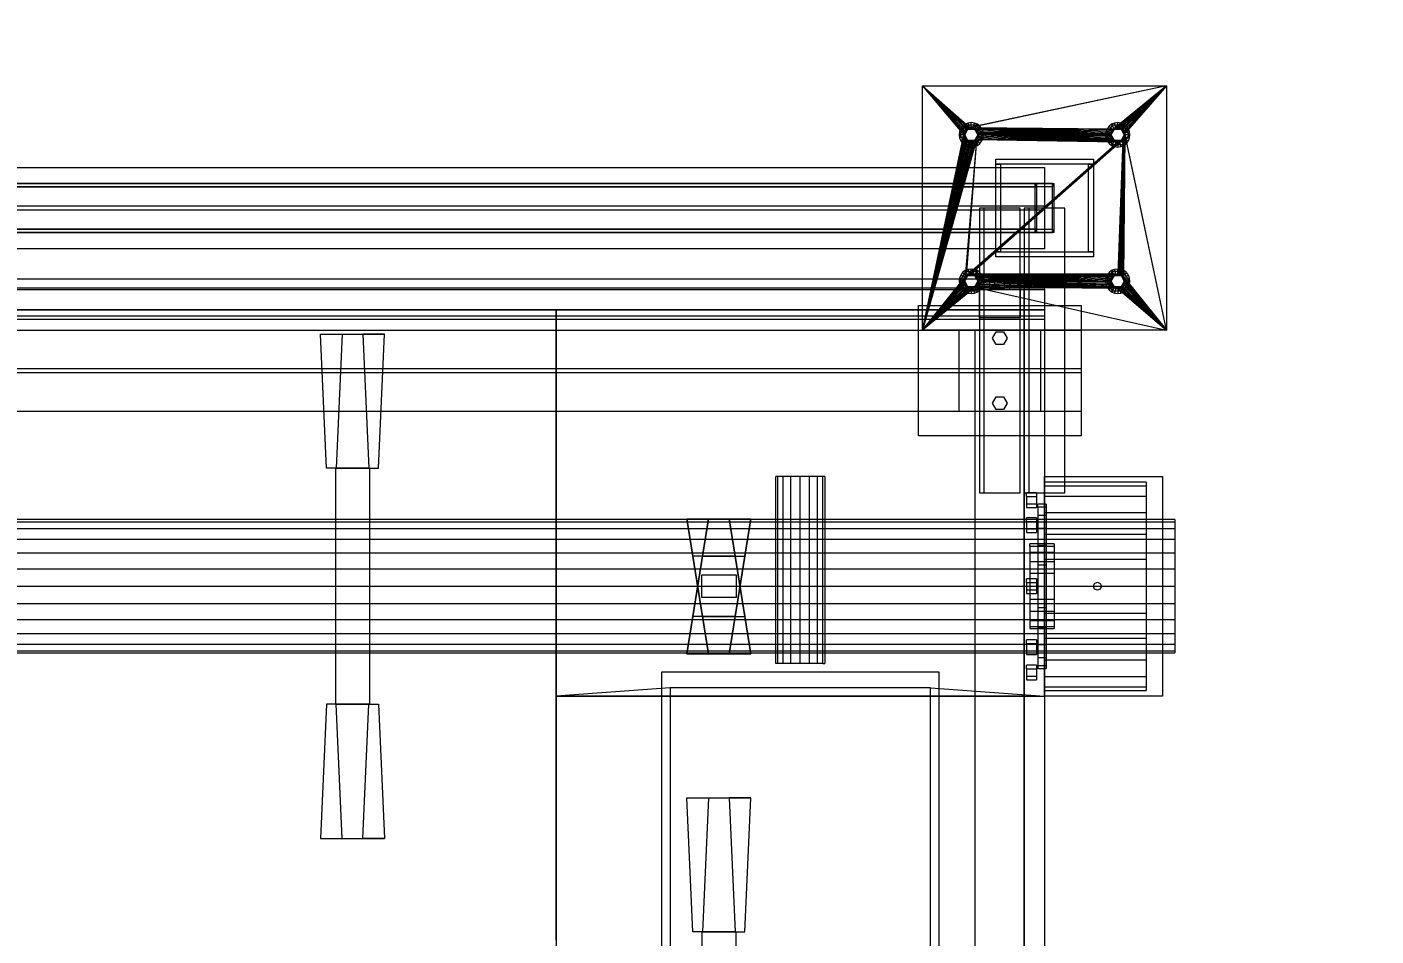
# Model space of a CAD drawing. Header units: millimetres. Extents: x -191664 to 191490, y -197311 to 10263.
# Drawn here: x 6425 to 8082, y -89745 to -88627 of the extents above; entities that cross this region are included whole.
import ezdxf

# ---------------------------------------------------------------- set-up
doc = ezdxf.new("R2010")
doc.units = ezdxf.units.MM
doc.layers.add('DET_mezcladora_superior', color=7, linetype='Continuous', lineweight=0)
doc.layers.add('R15_COTAS_TRANSPORTE_P', color=1, linetype='Continuous', lineweight=0)
doc.dimstyles.new('PLANTA_20', dxfattribs={"dimtxt": 50, "dimasz": 30, "dimexe": 30, "dimexo": 16, "dimgap": 20, "dimtad": 1, "dimtih": 1, "dimtoh": 1, "dimdec": 1, "dimzin": 0, "dimdsep": 46, "dimcen": 0.09, "dimadec": 0, "dimazin": 0, "dimtfac": 1, "dimtdec": 4, "dimtofl": 0, "dimtmove": 0, "dimatfit": 3, "dimfxl": 1, "dimtolj": 1, "dimtzin": 0, "dimarcsym": 0})

# ---------------------------------------------------------------- blocks, each defined once
blk = doc.blocks.new('*D133')
at = {"layer": 'Defpoints', "color": 0, "transparency": 16777216}
for p in [(439.7, -194148), (217.9, -194406.1), (-500, -194490), (-500, -194490), (500, -194490)]:
    blk.add_point(p, dxfattribs=at)
at = {"layer": 'R15_COTAS_TRANSPORTE_P', "color": 0, "lineweight": -2, "transparency": 16777216}
blk.add_arc((-500, -194490), 722.8, 2.3783, 17.6217, dxfattribs=at)
at = {"layer": 'R15_COTAS_TRANSPORTE_P', "color": 0, "transparency": 16777216}
for points in [[(184.1, -194272.8), (193.6, -194269.6), (179.2, -194242.8)], [(227.1, -194459.9), (217.2, -194460.1), (222.8, -194490)]]:
    blk.add_solid(points, dxfattribs=at)

msp = doc.modelspace()

# ---------------------------------------------------------------- linework, layer by layer
at = {"layer": 'DET_mezcladora_superior', "color": 252, "true_color": 0x82929a}
for p, q in [((7525, -89000), (7525, -88700)), ((7525, -88700), (7576, -88760)), ((7525, -88700), (7576.17, -88758.24)), ((7525, -88700), (7576.69, -88756.56)), ((7525, -88700), (7577.52, -88755)), ((7525, -88700), (7578.64, -88753.64)), ((7525, -88700), (7580, -88752.52)), ((7525, -88700), (7581.56, -88751.69)), ((7525, -88700), (7583.24, -88751.17)), ((7525, -88700), (7825, -88700)), ((7825, -88700), (7583.24, -88751.17)), ((7825, -88700), (7585, -88751)), ((7825, -88700), (7760, -88752.52)), ((7825, -88700), (7761.56, -88751.69)), ((7825, -88700), (7763.24, -88751.17)), ((7825, -88700), (7765, -88751)), ((7825, -88700), (7766.76, -88751.17)), ((7825, -88700), (7768.44, -88751.69)), ((7825, -88700), (7770, -88752.52)), ((7825, -88700), (7771.36, -88753.64)), ((7825, -88700), (7772.48, -88755)), ((7825, -88700), (7773.31, -88756.56)), ((7825, -88700), (7773.83, -88758.24)), ((7825, -88700), (7825, -89000)), ((7583.24, -88751.17), (7581.56, -88751.69)), ((7585, -88751), (7583.24, -88751.17)), ((7586.76, -88751.17), (7585, -88751)), ((7585, -88751), (7756.17, -88758.24)), ((7585, -88751), (7756.69, -88756.56)), ((7585, -88751), (7757.52, -88755)), ((7585, -88751), (7758.64, -88753.64)), ((7585, -88751), (7760, -88752.52)), ((7588.44, -88751.69), (7586.76, -88751.17)), ((7586.76, -88751.17), (7756.17, -88758.24)), ((7763.24, -88751.17), (7761.56, -88751.69)), ((7765, -88751), (7763.24, -88751.17)), ((7766.76, -88751.17), (7765, -88751)), ((7768.44, -88751.69), (7766.76, -88751.17)), ((7525, -89000), (7576, -88760)), ((7576.17, -88761.76), (7525, -89000)), ((7576.69, -88763.44), (7525, -89000)), ((7577.52, -88765), (7525, -89000)), ((7578.64, -88766.36), (7525, -89000)), ((7591.36, -88766.36), (7525, -89000)), ((7580, -88767.48), (7525, -89000)), ((7590, -88767.48), (7525, -89000)), ((7576.17, -88758.24), (7576, -88760)), ((7576, -88760), (7576.17, -88761.76)), ((7576.69, -88756.56), (7576.17, -88758.24)), ((7576.17, -88761.76), (7576.69, -88763.44)), ((7577.52, -88755), (7576.69, -88756.56)), ((7576.69, -88763.44), (7577.52, -88765)), ((7578.64, -88753.64), (7577.52, -88755)), ((7577.52, -88765), (7578.64, -88766.36)), ((7591.36, -88766.36), (7577.52, -88935)), ((7580, -88752.52), (7578.64, -88753.64)), ((7578.64, -88766.36), (7580, -88767.48)), ((7591.36, -88766.36), (7578.64, -88933.64)), ((7771.36, -88766.36), (7578.64, -88933.64)), ((7770, -88767.48), (7578.64, -88933.64)), ((7581.56, -88751.69), (7580, -88752.52)), ((7771.36, -88766.36), (7580, -88932.52)), ((7580, -88767.48), (7581.56, -88768.31)), ((7771.36, -88766.36), (7581.56, -88931.69)), ((7771.36, -88766.36), (7583.24, -88931.17)), ((7771.36, -88766.36), (7585, -88931)), ((7590, -88752.52), (7588.44, -88751.69)), ((7588.44, -88751.69), (7756.17, -88758.24)), ((7588.44, -88768.31), (7590, -88767.48)), ((7591.36, -88753.64), (7590, -88752.52)), ((7590, -88752.52), (7756.17, -88758.24)), ((7590, -88767.48), (7591.36, -88766.36)), ((7592.48, -88755), (7591.36, -88753.64)), ((7591.36, -88753.64), (7756.17, -88758.24)), ((7591.36, -88766.36), (7592.48, -88765)), ((7765, -88769), (7591.36, -88766.36)), ((7593.31, -88756.56), (7592.48, -88755)), ((7592.48, -88755), (7756.17, -88758.24)), ((7592.48, -88765), (7593.31, -88763.44)), ((7765, -88769), (7592.48, -88765)), ((7593.83, -88758.24), (7593.31, -88756.56)), ((7593.31, -88756.56), (7756.17, -88758.24)), ((7593.31, -88763.44), (7593.83, -88761.76)), ((7765, -88769), (7593.31, -88763.44)), ((7594, -88760), (7593.83, -88758.24)), ((7593.83, -88758.24), (7756.17, -88758.24)), ((7593.83, -88761.76), (7594, -88760)), ((7765, -88769), (7593.83, -88761.76)), ((7594, -88760), (7756.17, -88758.24)), ((7756, -88760), (7594, -88760)), ((7756.17, -88761.76), (7594, -88760)), ((7756.69, -88763.44), (7594, -88760)), ((7757.52, -88765), (7594, -88760)), ((7758.64, -88766.36), (7594, -88760)), ((7760, -88767.48), (7594, -88760)), ((7761.56, -88768.31), (7594, -88760)), ((7763.24, -88768.83), (7594, -88760)), ((7765, -88769), (7594, -88760)), ((7756.17, -88758.24), (7756, -88760)), ((7756, -88760), (7756.17, -88761.76)), ((7756.69, -88756.56), (7756.17, -88758.24)), ((7756.17, -88761.76), (7756.69, -88763.44)), ((7757.52, -88755), (7756.69, -88756.56)), ((7756.69, -88763.44), (7757.52, -88765)), ((7758.64, -88753.64), (7757.52, -88755)), ((7757.52, -88765), (7758.64, -88766.36)), ((7760, -88752.52), (7758.64, -88753.64)), ((7758.64, -88766.36), (7760, -88767.48)), ((7761.56, -88751.69), (7760, -88752.52)), ((7760, -88767.48), (7761.56, -88768.31)), ((7774, -88760), (7765, -88931)), ((7773.83, -88761.76), (7765, -88931)), ((7773.31, -88763.44), (7765, -88931)), ((7772.48, -88765), (7765, -88931)), ((7771.36, -88766.36), (7765, -88931)), ((7774, -88760), (7766.76, -88931.17)), ((7770, -88752.52), (7768.44, -88751.69)), ((7768.44, -88931.69), (7774, -88760)), ((7768.44, -88768.31), (7770, -88767.48)), ((7771.36, -88753.64), (7770, -88752.52)), ((7770, -88932.52), (7774, -88760)), ((7770, -88767.48), (7771.36, -88766.36)), ((7772.48, -88755), (7771.36, -88753.64)), ((7771.36, -88933.64), (7774, -88760)), ((7771.36, -88766.36), (7772.48, -88765)), ((7773.31, -88756.56), (7772.48, -88755)), ((7772.48, -88935), (7774, -88760)), ((7772.48, -88765), (7773.31, -88763.44)), ((7773.83, -88758.24), (7773.31, -88756.56)), ((7773.31, -88763.44), (7773.83, -88761.76)), ((7825, -89000), (7773.83, -88758.24)), ((7774, -88760), (7773.83, -88758.24)), ((7773.83, -88761.76), (7774, -88760)), ((7825, -89000), (7774, -88760)), ((7581.56, -88768.31), (7525, -89000)), ((7588.44, -88768.31), (7525, -89000)), ((7583.24, -88768.83), (7525, -89000)), ((7586.76, -88768.83), (7525, -89000)), ((7585, -88769), (7525, -89000)), ((7768.44, -88768.31), (7578.64, -88933.64)), ((7766.76, -88768.83), (7578.64, -88933.64)), ((7765, -88769), (7578.64, -88933.64)), ((7581.56, -88768.31), (7583.24, -88768.83)), ((7583.24, -88768.83), (7585, -88769)), ((7585, -88769), (7586.76, -88768.83)), ((7586.76, -88768.83), (7588.44, -88768.31)), ((7761.56, -88768.31), (7763.24, -88768.83)), ((7763.24, -88768.83), (7765, -88769)), ((7765, -88769), (7766.76, -88768.83)), ((7766.76, -88768.83), (7768.44, -88768.31)), ((7580, -88932.52), (7578.64, -88933.64)), ((7581.56, -88931.69), (7580, -88932.52)), ((7583.24, -88931.17), (7581.56, -88931.69)), ((7585, -88931), (7583.24, -88931.17)), ((7586.76, -88931.17), (7585, -88931)), ((7585, -88931), (7756, -88940)), ((7585, -88931), (7756.17, -88938.24)), ((7585, -88931), (7756.69, -88936.56)), ((7585, -88931), (7757.52, -88935)), ((7585, -88931), (7758.64, -88933.64)), ((7585, -88931), (7760, -88932.52)), ((7585, -88931), (7761.56, -88931.69)), ((7585, -88931), (7763.24, -88931.17)), ((7585, -88931), (7765, -88931)), ((7588.44, -88931.69), (7586.76, -88931.17)), ((7586.76, -88931.17), (7756, -88940)), ((7590, -88932.52), (7588.44, -88931.69)), ((7588.44, -88931.69), (7756, -88940)), ((7591.36, -88933.64), (7590, -88932.52)), ((7590, -88932.52), (7756, -88940)), ((7760, -88932.52), (7758.64, -88933.64)), ((7761.56, -88931.69), (7760, -88932.52)), ((7763.24, -88931.17), (7761.56, -88931.69)), ((7765, -88931), (7763.24, -88931.17)), ((7766.76, -88931.17), (7765, -88931)), ((7768.44, -88931.69), (7766.76, -88931.17)), ((7770, -88932.52), (7768.44, -88931.69)), ((7771.36, -88933.64), (7770, -88932.52)), ((7525, -89000), (7577.52, -88935)), ((7525, -89000), (7576.69, -88936.56)), ((7525, -89000), (7576.17, -88938.24)), ((7576, -88940), (7525, -89000)), ((7576.17, -88941.76), (7525, -89000)), ((7576.69, -88943.44), (7525, -89000)), ((7577.52, -88945), (7525, -89000)), ((7578.64, -88946.36), (7525, -89000)), ((7580, -88947.48), (7525, -89000)), ((7590, -88947.48), (7525, -89000)), ((7581.56, -88948.31), (7525, -89000)), ((7588.44, -88948.31), (7525, -89000)), ((7583.24, -88948.83), (7525, -89000)), ((7586.76, -88948.83), (7525, -89000)), ((7585, -88949), (7525, -89000)), ((7576.17, -88938.24), (7576, -88940)), ((7576, -88940), (7576.17, -88941.76)), ((7576.69, -88936.56), (7576.17, -88938.24)), ((7576.17, -88941.76), (7576.69, -88943.44)), ((7577.52, -88935), (7576.69, -88936.56)), ((7576.69, -88943.44), (7577.52, -88945)), ((7578.64, -88933.64), (7577.52, -88935)), ((7577.52, -88945), (7578.64, -88946.36)), ((7578.64, -88946.36), (7580, -88947.48)), ((7580, -88947.48), (7581.56, -88948.31)), ((7581.56, -88948.31), (7583.24, -88948.83)), ((7583.24, -88948.83), (7585, -88949)), ((7585, -88949), (7586.76, -88948.83)), ((7586.76, -88948.83), (7588.44, -88948.31)), ((7588.44, -88948.31), (7590, -88947.48)), ((7590, -88947.48), (7591.36, -88946.36)), ((7590, -88947.48), (7825, -89000)), ((7765, -88949), (7590, -88947.48)), ((7592.48, -88935), (7591.36, -88933.64)), ((7591.36, -88933.64), (7756, -88940)), ((7591.36, -88946.36), (7592.48, -88945)), ((7765, -88949), (7591.36, -88946.36)), ((7593.31, -88936.56), (7592.48, -88935)), ((7592.48, -88935), (7756, -88940)), ((7592.48, -88945), (7593.31, -88943.44)), ((7765, -88949), (7592.48, -88945)), ((7593.83, -88938.24), (7593.31, -88936.56)), ((7593.31, -88936.56), (7756, -88940)), ((7593.31, -88943.44), (7593.83, -88941.76)), ((7765, -88949), (7593.31, -88943.44)), ((7594, -88940), (7593.83, -88938.24)), ((7593.83, -88938.24), (7756, -88940)), ((7593.83, -88941.76), (7594, -88940)), ((7765, -88949), (7593.83, -88941.76)), ((7756, -88940), (7594, -88940)), ((7756.17, -88941.76), (7594, -88940)), ((7756.69, -88943.44), (7594, -88940)), ((7757.52, -88945), (7594, -88940)), ((7758.64, -88946.36), (7594, -88940)), ((7760, -88947.48), (7594, -88940)), ((7761.56, -88948.31), (7594, -88940)), ((7763.24, -88948.83), (7594, -88940)), ((7765, -88949), (7594, -88940)), ((7756.17, -88938.24), (7756, -88940)), ((7756, -88940), (7756.17, -88941.76)), ((7756.69, -88936.56), (7756.17, -88938.24)), ((7756.17, -88941.76), (7756.69, -88943.44)), ((7757.52, -88935), (7756.69, -88936.56)), ((7756.69, -88943.44), (7757.52, -88945)), ((7758.64, -88933.64), (7757.52, -88935)), ((7757.52, -88945), (7758.64, -88946.36)), ((7758.64, -88946.36), (7760, -88947.48)), ((7760, -88947.48), (7761.56, -88948.31)), ((7761.56, -88948.31), (7763.24, -88948.83)), ((7763.24, -88948.83), (7765, -88949)), ((7765, -88949), (7766.76, -88948.83)), ((7765, -88949), (7825, -89000)), ((7766.76, -88948.83), (7768.44, -88948.31)), ((7766.76, -88948.83), (7825, -89000)), ((7768.44, -88948.31), (7770, -88947.48)), ((7768.44, -88948.31), (7825, -89000)), ((7770, -88947.48), (7771.36, -88946.36)), ((7770, -88947.48), (7825, -89000)), ((7772.48, -88935), (7771.36, -88933.64)), ((7771.36, -88946.36), (7772.48, -88945)), ((7771.36, -88946.36), (7825, -89000)), ((7773.31, -88936.56), (7772.48, -88935)), ((7772.48, -88935), (7825, -89000)), ((7772.48, -88945), (7773.31, -88943.44)), ((7772.48, -88945), (7825, -89000)), ((7773.83, -88938.24), (7773.31, -88936.56)), ((7773.31, -88936.56), (7825, -89000)), ((7773.31, -88943.44), (7773.83, -88941.76)), ((7773.31, -88943.44), (7825, -89000)), ((7774, -88940), (7773.83, -88938.24)), ((7773.83, -88938.24), (7825, -89000)), ((7773.83, -88941.76), (7774, -88940)), ((7773.83, -88941.76), (7825, -89000)), ((7774, -88940), (7825, -89000)), ((7825, -89000), (7525, -89000))]:
    msp.add_line(p, q, dxfattribs=at)
at = {"layer": 'DET_mezcladora_superior', "color": 252, "true_color": 0x8ba19a}
for p, q in [((7578.08, -88748.01), (7571.15, -88760)), ((7574.39, -88749.39), (7572.01, -88752.5)), ((7577.5, -88747.01), (7574.39, -88749.39)), ((7578.64, -88753.64), (7574.39, -88749.39)), ((7581.12, -88745.51), (7577.5, -88747.01)), ((7580.5, -88752.21), (7577.5, -88747.01)), ((7591.92, -88748.01), (7578.08, -88748.01)), ((7581, -88753.07), (7578.08, -88748.01)), ((7585, -88745), (7581.12, -88745.51)), ((7582.67, -88751.31), (7581.12, -88745.51)), ((7582.67, -88751.31), (7585, -88751)), ((7588.88, -88745.51), (7585, -88745)), ((7585, -88751), (7585, -88745)), ((7585, -88751), (7587.33, -88751.31)), ((7587.33, -88751.31), (7588.88, -88745.51)), ((7592.5, -88747.01), (7588.88, -88745.51)), ((7589, -88753.07), (7591.92, -88748.01)), ((7589.5, -88752.21), (7592.5, -88747.01)), ((7591.36, -88753.64), (7595.61, -88749.39)), ((7598.85, -88760), (7591.92, -88748.01)), ((7595.61, -88749.39), (7592.5, -88747.01)), ((7597.99, -88752.5), (7595.61, -88749.39)), ((7758.08, -88748.01), (7751.15, -88760)), ((7754.39, -88749.39), (7752.01, -88752.5)), ((7757.5, -88747.01), (7754.39, -88749.39)), ((7758.64, -88753.64), (7754.39, -88749.39)), ((7761.12, -88745.51), (7757.5, -88747.01)), ((7760.5, -88752.21), (7757.5, -88747.01)), ((7771.92, -88748.01), (7758.08, -88748.01)), ((7761, -88753.07), (7758.08, -88748.01)), ((7765, -88745), (7761.12, -88745.51)), ((7762.67, -88751.31), (7761.12, -88745.51)), ((7762.67, -88751.31), (7765, -88751)), ((7768.88, -88745.51), (7765, -88745)), ((7765, -88751), (7765, -88745)), ((7765, -88751), (7767.33, -88751.31)), ((7767.33, -88751.31), (7768.88, -88745.51)), ((7772.5, -88747.01), (7768.88, -88745.51)), ((7769, -88753.07), (7771.92, -88748.01)), ((7769.5, -88752.21), (7772.5, -88747.01)), ((7771.36, -88753.64), (7775.61, -88749.39)), ((7778.85, -88760), (7771.92, -88748.01)), ((7775.61, -88749.39), (7772.5, -88747.01)), ((7777.99, -88752.5), (7775.61, -88749.39)), ((7570.51, -88756.12), (7570, -88760)), ((7576, -88760), (7570, -88760)), ((7570, -88760), (7570.51, -88763.88)), ((7572.01, -88752.5), (7570.51, -88756.12)), ((7576.31, -88757.67), (7570.51, -88756.12)), ((7576.31, -88762.33), (7570.51, -88763.88)), ((7570.51, -88763.88), (7572.01, -88767.5)), ((7577, -88760), (7571.15, -88760)), ((7571.15, -88760), (7578.08, -88771.99)), ((7577.21, -88755.5), (7572.01, -88752.5)), ((7577.21, -88764.5), (7572.01, -88767.5)), ((7572.01, -88767.5), (7574.39, -88770.61)), ((7578.64, -88766.36), (7574.39, -88770.61)), ((7576, -88760), (7576.31, -88757.67)), ((7576.31, -88762.33), (7576, -88760)), ((7576.31, -88757.67), (7577.21, -88755.5)), ((7577.21, -88764.5), (7576.31, -88762.33)), ((7577, -88760), (7581, -88753.07)), ((7581, -88766.93), (7577, -88760)), ((7577.21, -88755.5), (7578.64, -88753.64)), ((7578.64, -88766.36), (7577.21, -88764.5)), ((7581, -88766.93), (7578.08, -88771.99)), ((7578.64, -88753.64), (7580.5, -88752.21)), ((7580.5, -88767.79), (7578.64, -88766.36)), ((7580.5, -88752.21), (7582.67, -88751.31)), ((7581, -88753.07), (7589, -88753.07)), ((7589, -88766.93), (7581, -88766.93)), ((7587.33, -88751.31), (7589.5, -88752.21)), ((7589, -88753.07), (7593, -88760)), ((7593, -88760), (7589, -88766.93)), ((7589, -88766.93), (7591.92, -88771.99)), ((7589.5, -88752.21), (7591.36, -88753.64)), ((7591.36, -88766.36), (7589.5, -88767.79)), ((7591.36, -88753.64), (7592.79, -88755.5)), ((7592.79, -88764.5), (7591.36, -88766.36)), ((7591.36, -88766.36), (7595.61, -88770.61)), ((7591.92, -88771.99), (7598.85, -88760)), ((7592.79, -88755.5), (7597.99, -88752.5)), ((7592.79, -88755.5), (7593.69, -88757.67)), ((7593.69, -88762.33), (7592.79, -88764.5)), ((7592.79, -88764.5), (7597.99, -88767.5)), ((7598.85, -88760), (7593, -88760)), ((7593.69, -88757.67), (7599.49, -88756.12)), ((7593.69, -88757.67), (7594, -88760)), ((7594, -88760), (7593.69, -88762.33)), ((7593.69, -88762.33), (7599.49, -88763.88)), ((7600, -88760), (7594, -88760)), ((7595.61, -88770.61), (7597.99, -88767.5)), ((7599.49, -88756.12), (7597.99, -88752.5)), ((7597.99, -88767.5), (7599.49, -88763.88)), ((7600, -88760), (7599.49, -88756.12)), ((7599.49, -88763.88), (7600, -88760)), ((7750.51, -88756.12), (7750, -88760)), ((7756, -88760), (7750, -88760)), ((7750, -88760), (7750.51, -88763.88)), ((7752.01, -88752.5), (7750.51, -88756.12)), ((7756.31, -88757.67), (7750.51, -88756.12)), ((7756.31, -88762.33), (7750.51, -88763.88)), ((7750.51, -88763.88), (7752.01, -88767.5)), ((7757, -88760), (7751.15, -88760)), ((7751.15, -88760), (7758.08, -88771.99)), ((7757.21, -88755.5), (7752.01, -88752.5)), ((7757.21, -88764.5), (7752.01, -88767.5)), ((7752.01, -88767.5), (7754.39, -88770.61)), ((7758.64, -88766.36), (7754.39, -88770.61)), ((7756, -88760), (7756.31, -88757.67)), ((7756.31, -88762.33), (7756, -88760)), ((7756.31, -88757.67), (7757.21, -88755.5)), ((7757.21, -88764.5), (7756.31, -88762.33)), ((7757, -88760), (7761, -88753.07)), ((7761, -88766.93), (7757, -88760)), ((7757.21, -88755.5), (7758.64, -88753.64)), ((7758.64, -88766.36), (7757.21, -88764.5)), ((7761, -88766.93), (7758.08, -88771.99)), ((7758.64, -88753.64), (7760.5, -88752.21)), ((7760.5, -88767.79), (7758.64, -88766.36)), ((7760.5, -88752.21), (7762.67, -88751.31)), ((7761, -88753.07), (7769, -88753.07)), ((7769, -88766.93), (7761, -88766.93)), ((7767.33, -88751.31), (7769.5, -88752.21)), ((7769, -88753.07), (7773, -88760)), ((7773, -88760), (7769, -88766.93)), ((7769, -88766.93), (7771.92, -88771.99)), ((7769.5, -88752.21), (7771.36, -88753.64)), ((7771.36, -88766.36), (7769.5, -88767.79)), ((7771.36, -88753.64), (7772.79, -88755.5)), ((7772.79, -88764.5), (7771.36, -88766.36)), ((7771.36, -88766.36), (7775.61, -88770.61)), ((7771.92, -88771.99), (7778.85, -88760)), ((7772.79, -88755.5), (7777.99, -88752.5)), ((7772.79, -88755.5), (7773.69, -88757.67)), ((7773.69, -88762.33), (7772.79, -88764.5)), ((7772.79, -88764.5), (7777.99, -88767.5)), ((7778.85, -88760), (7773, -88760)), ((7773.69, -88757.67), (7779.49, -88756.12)), ((7773.69, -88757.67), (7774, -88760)), ((7774, -88760), (7773.69, -88762.33)), ((7773.69, -88762.33), (7779.49, -88763.88)), ((7780, -88760), (7774, -88760)), ((7775.61, -88770.61), (7777.99, -88767.5)), ((7779.49, -88756.12), (7777.99, -88752.5)), ((7777.99, -88767.5), (7779.49, -88763.88)), ((7780, -88760), (7779.49, -88756.12)), ((7779.49, -88763.88), (7780, -88760)), ((7574.39, -88770.61), (7577.5, -88772.99)), ((7580.5, -88767.79), (7577.5, -88772.99)), ((7577.5, -88772.99), (7581.12, -88774.49)), ((7578.08, -88771.99), (7591.92, -88771.99)), ((7582.67, -88768.69), (7580.5, -88767.79)), ((7582.67, -88768.69), (7581.12, -88774.49)), ((7581.12, -88774.49), (7585, -88775)), ((7585, -88769), (7582.67, -88768.69)), ((7587.33, -88768.69), (7585, -88769)), ((7585, -88769), (7585, -88775)), ((7585, -88775), (7588.88, -88774.49)), ((7589.5, -88767.79), (7587.33, -88768.69)), ((7587.33, -88768.69), (7588.88, -88774.49)), ((7588.88, -88774.49), (7592.5, -88772.99)), ((7589.5, -88767.79), (7592.5, -88772.99)), ((7592.5, -88772.99), (7595.61, -88770.61)), ((7754.39, -88770.61), (7757.5, -88772.99)), ((7760.5, -88767.79), (7757.5, -88772.99)), ((7757.5, -88772.99), (7761.12, -88774.49)), ((7758.08, -88771.99), (7771.92, -88771.99)), ((7762.67, -88768.69), (7760.5, -88767.79)), ((7762.67, -88768.69), (7761.12, -88774.49)), ((7761.12, -88774.49), (7765, -88775)), ((7765, -88769), (7762.67, -88768.69)), ((7767.33, -88768.69), (7765, -88769)), ((7765, -88769), (7765, -88775)), ((7765, -88775), (7768.88, -88774.49)), ((7769.5, -88767.79), (7767.33, -88768.69)), ((7767.33, -88768.69), (7768.88, -88774.49)), ((7768.88, -88774.49), (7772.5, -88772.99)), ((7769.5, -88767.79), (7772.5, -88772.99)), ((7772.5, -88772.99), (7775.61, -88770.61)), ((7572.01, -88932.5), (7570.51, -88936.12)), ((7578.08, -88928.01), (7571.15, -88940)), ((7574.39, -88929.39), (7572.01, -88932.5)), ((7577.21, -88935.5), (7572.01, -88932.5)), ((7577.5, -88927.01), (7574.39, -88929.39)), ((7578.64, -88933.64), (7574.39, -88929.39)), ((7577, -88940), (7581, -88933.07)), ((7581.12, -88925.51), (7577.5, -88927.01)), ((7580.5, -88932.21), (7577.5, -88927.01)), ((7591.92, -88928.01), (7578.08, -88928.01)), ((7581, -88933.07), (7578.08, -88928.01)), ((7578.64, -88933.64), (7580.5, -88932.21)), ((7580.5, -88932.21), (7582.67, -88931.31)), ((7581, -88933.07), (7589, -88933.07)), ((7585, -88925), (7581.12, -88925.51)), ((7582.67, -88931.31), (7581.12, -88925.51)), ((7582.67, -88931.31), (7585, -88931)), ((7588.88, -88925.51), (7585, -88925)), ((7585, -88931), (7585, -88925)), ((7585, -88931), (7587.33, -88931.31)), ((7587.33, -88931.31), (7588.88, -88925.51)), ((7587.33, -88931.31), (7589.5, -88932.21)), ((7592.5, -88927.01), (7588.88, -88925.51)), ((7589, -88933.07), (7591.92, -88928.01)), ((7589, -88933.07), (7593, -88940)), ((7589.5, -88932.21), (7592.5, -88927.01)), ((7589.5, -88932.21), (7591.36, -88933.64)), ((7591.36, -88933.64), (7595.61, -88929.39)), ((7598.85, -88940), (7591.92, -88928.01)), ((7595.61, -88929.39), (7592.5, -88927.01)), ((7592.79, -88935.5), (7597.99, -88932.5)), ((7597.99, -88932.5), (7595.61, -88929.39)), ((7599.49, -88936.12), (7597.99, -88932.5)), ((7752.01, -88932.5), (7750.51, -88936.12)), ((7758.08, -88928.01), (7751.15, -88940)), ((7754.39, -88929.39), (7752.01, -88932.5)), ((7757.21, -88935.5), (7752.01, -88932.5)), ((7757.5, -88927.01), (7754.39, -88929.39)), ((7758.64, -88933.64), (7754.39, -88929.39)), ((7757, -88940), (7761, -88933.07)), ((7761.12, -88925.51), (7757.5, -88927.01)), ((7760.5, -88932.21), (7757.5, -88927.01)), ((7771.92, -88928.01), (7758.08, -88928.01)), ((7761, -88933.07), (7758.08, -88928.01)), ((7758.64, -88933.64), (7760.5, -88932.21)), ((7760.5, -88932.21), (7762.67, -88931.31)), ((7761, -88933.07), (7769, -88933.07)), ((7765, -88925), (7761.12, -88925.51)), ((7762.67, -88931.31), (7761.12, -88925.51)), ((7762.67, -88931.31), (7765, -88931)), ((7768.88, -88925.51), (7765, -88925)), ((7765, -88931), (7765, -88925)), ((7765, -88931), (7767.33, -88931.31)), ((7767.33, -88931.31), (7768.88, -88925.51)), ((7767.33, -88931.31), (7769.5, -88932.21)), ((7772.5, -88927.01), (7768.88, -88925.51)), ((7769, -88933.07), (7771.92, -88928.01)), ((7769, -88933.07), (7773, -88940)), ((7769.5, -88932.21), (7772.5, -88927.01)), ((7769.5, -88932.21), (7771.36, -88933.64)), ((7771.36, -88933.64), (7775.61, -88929.39)), ((7778.85, -88940), (7771.92, -88928.01)), ((7775.61, -88929.39), (7772.5, -88927.01)), ((7772.79, -88935.5), (7777.99, -88932.5)), ((7777.99, -88932.5), (7775.61, -88929.39)), ((7779.49, -88936.12), (7777.99, -88932.5)), ((7570.51, -88936.12), (7570, -88940)), ((7576, -88940), (7570, -88940)), ((7570, -88940), (7570.51, -88943.88)), ((7576.31, -88937.67), (7570.51, -88936.12)), ((7576.31, -88942.33), (7570.51, -88943.88)), ((7570.51, -88943.88), (7572.01, -88947.5)), ((7577, -88940), (7571.15, -88940)), ((7571.15, -88940), (7578.08, -88951.99)), ((7577.21, -88944.5), (7572.01, -88947.5)), ((7572.01, -88947.5), (7574.39, -88950.61)), ((7578.64, -88946.36), (7574.39, -88950.61)), ((7576, -88940), (7576.31, -88937.67)), ((7576.31, -88942.33), (7576, -88940)), ((7576.31, -88937.67), (7577.21, -88935.5)), ((7577.21, -88944.5), (7576.31, -88942.33)), ((7581, -88946.93), (7577, -88940)), ((7577.21, -88935.5), (7578.64, -88933.64)), ((7578.64, -88946.36), (7577.21, -88944.5)), ((7580.5, -88947.79), (7577.5, -88952.99)), ((7581, -88946.93), (7578.08, -88951.99)), ((7580.5, -88947.79), (7578.64, -88946.36)), ((7582.67, -88948.69), (7580.5, -88947.79)), ((7589, -88946.93), (7581, -88946.93)), ((7582.67, -88948.69), (7581.12, -88954.49)), ((7585, -88949), (7582.67, -88948.69)), ((7587.33, -88948.69), (7585, -88949)), ((7585, -88949), (7585, -88955)), ((7589.5, -88947.79), (7587.33, -88948.69)), ((7587.33, -88948.69), (7588.88, -88954.49)), ((7593, -88940), (7589, -88946.93)), ((7589, -88946.93), (7591.92, -88951.99)), ((7591.36, -88946.36), (7589.5, -88947.79)), ((7589.5, -88947.79), (7592.5, -88952.99)), ((7591.36, -88933.64), (7592.79, -88935.5)), ((7592.79, -88944.5), (7591.36, -88946.36)), ((7591.36, -88946.36), (7595.61, -88950.61)), ((7591.92, -88951.99), (7598.85, -88940)), ((7592.79, -88935.5), (7593.69, -88937.67)), ((7593.69, -88942.33), (7592.79, -88944.5)), ((7592.79, -88944.5), (7597.99, -88947.5)), ((7598.85, -88940), (7593, -88940)), ((7593.69, -88937.67), (7599.49, -88936.12)), ((7593.69, -88937.67), (7594, -88940)), ((7594, -88940), (7593.69, -88942.33)), ((7593.69, -88942.33), (7599.49, -88943.88)), ((7600, -88940), (7594, -88940)), ((7595.61, -88950.61), (7597.99, -88947.5)), ((7597.99, -88947.5), (7599.49, -88943.88)), ((7600, -88940), (7599.49, -88936.12)), ((7599.49, -88943.88), (7600, -88940)), ((7750.51, -88936.12), (7750, -88940)), ((7756, -88940), (7750, -88940)), ((7750, -88940), (7750.51, -88943.88)), ((7756.31, -88937.67), (7750.51, -88936.12)), ((7756.31, -88942.33), (7750.51, -88943.88)), ((7750.51, -88943.88), (7752.01, -88947.5)), ((7757, -88940), (7751.15, -88940)), ((7751.15, -88940), (7758.08, -88951.99)), ((7757.21, -88944.5), (7752.01, -88947.5)), ((7752.01, -88947.5), (7754.39, -88950.61)), ((7758.64, -88946.36), (7754.39, -88950.61)), ((7756, -88940), (7756.31, -88937.67)), ((7756.31, -88942.33), (7756, -88940)), ((7756.31, -88937.67), (7757.21, -88935.5)), ((7757.21, -88944.5), (7756.31, -88942.33)), ((7761, -88946.93), (7757, -88940)), ((7757.21, -88935.5), (7758.64, -88933.64)), ((7758.64, -88946.36), (7757.21, -88944.5)), ((7760.5, -88947.79), (7757.5, -88952.99)), ((7761, -88946.93), (7758.08, -88951.99)), ((7760.5, -88947.79), (7758.64, -88946.36)), ((7762.67, -88948.69), (7760.5, -88947.79)), ((7769, -88946.93), (7761, -88946.93)), ((7762.67, -88948.69), (7761.12, -88954.49)), ((7765, -88949), (7762.67, -88948.69)), ((7767.33, -88948.69), (7765, -88949)), ((7765, -88949), (7765, -88955)), ((7769.5, -88947.79), (7767.33, -88948.69)), ((7767.33, -88948.69), (7768.88, -88954.49)), ((7773, -88940), (7769, -88946.93)), ((7769, -88946.93), (7771.92, -88951.99)), ((7771.36, -88946.36), (7769.5, -88947.79)), ((7769.5, -88947.79), (7772.5, -88952.99)), ((7771.36, -88933.64), (7772.79, -88935.5)), ((7772.79, -88944.5), (7771.36, -88946.36)), ((7771.36, -88946.36), (7775.61, -88950.61)), ((7771.92, -88951.99), (7778.85, -88940)), ((7772.79, -88935.5), (7773.69, -88937.67)), ((7773.69, -88942.33), (7772.79, -88944.5)), ((7772.79, -88944.5), (7777.99, -88947.5)), ((7778.85, -88940), (7773, -88940)), ((7773.69, -88937.67), (7779.49, -88936.12)), ((7773.69, -88937.67), (7774, -88940)), ((7774, -88940), (7773.69, -88942.33)), ((7773.69, -88942.33), (7779.49, -88943.88)), ((7780, -88940), (7774, -88940)), ((7775.61, -88950.61), (7777.99, -88947.5)), ((7777.99, -88947.5), (7779.49, -88943.88)), ((7780, -88940), (7779.49, -88936.12)), ((7779.49, -88943.88), (7780, -88940)), ((7574.39, -88950.61), (7577.5, -88952.99)), ((7577.5, -88952.99), (7581.12, -88954.49)), ((7578.08, -88951.99), (7591.92, -88951.99)), ((7581.12, -88954.49), (7585, -88955)), ((7585, -88955), (7588.88, -88954.49)), ((7588.88, -88954.49), (7592.5, -88952.99)), ((7592.5, -88952.99), (7595.61, -88950.61)), ((7754.39, -88950.61), (7757.5, -88952.99)), ((7757.5, -88952.99), (7761.12, -88954.49)), ((7758.08, -88951.99), (7771.92, -88951.99)), ((7761.12, -88954.49), (7765, -88955)), ((7765, -88955), (7768.88, -88954.49)), ((7768.88, -88954.49), (7772.5, -88952.99)), ((7772.5, -88952.99), (7775.61, -88950.61))]:
    msp.add_line(p, q, dxfattribs=at)
at = {"layer": 'DET_mezcladora_superior', "color": 9, "true_color": 0xaeb9be}
for p, q in [((7577, -88760), (7577.27, -88757.93)), ((7577.27, -88762.07), (7577, -88760)), ((7577.27, -88757.93), (7578.07, -88756)), ((7578.07, -88764), (7577.27, -88762.07)), ((7578.07, -88756), (7579.34, -88754.34)), ((7579.34, -88765.66), (7578.07, -88764)), ((7579.34, -88754.34), (7581, -88753.07)), ((7581, -88766.93), (7579.34, -88765.66)), ((7581, -88753.07), (7582.93, -88752.27)), ((7582.93, -88767.73), (7581, -88766.93)), ((7582.93, -88752.27), (7585, -88752)), ((7585, -88768), (7582.93, -88767.73)), ((7585, -88752), (7587.07, -88752.27)), ((7587.07, -88767.73), (7585, -88768)), ((7587.07, -88752.27), (7589, -88753.07)), ((7589, -88766.93), (7587.07, -88767.73)), ((7589, -88753.07), (7590.66, -88754.34)), ((7590.66, -88765.66), (7589, -88766.93)), ((7590.66, -88754.34), (7591.93, -88756)), ((7591.93, -88764), (7590.66, -88765.66)), ((7591.93, -88756), (7592.73, -88757.93)), ((7592.73, -88762.07), (7591.93, -88764)), ((7592.73, -88757.93), (7593, -88760)), ((7593, -88760), (7592.73, -88762.07)), ((7757, -88760), (7757.27, -88757.93)), ((7757.27, -88762.07), (7757, -88760)), ((7757.27, -88757.93), (7758.07, -88756)), ((7758.07, -88764), (7757.27, -88762.07)), ((7758.07, -88756), (7759.34, -88754.34)), ((7759.34, -88765.66), (7758.07, -88764)), ((7759.34, -88754.34), (7761, -88753.07)), ((7761, -88766.93), (7759.34, -88765.66)), ((7761, -88753.07), (7762.93, -88752.27)), ((7762.93, -88767.73), (7761, -88766.93)), ((7762.93, -88752.27), (7765, -88752)), ((7765, -88768), (7762.93, -88767.73)), ((7765, -88752), (7767.07, -88752.27)), ((7767.07, -88767.73), (7765, -88768)), ((7767.07, -88752.27), (7769, -88753.07)), ((7769, -88766.93), (7767.07, -88767.73)), ((7769, -88753.07), (7770.66, -88754.34)), ((7770.66, -88765.66), (7769, -88766.93)), ((7770.66, -88754.34), (7771.93, -88756)), ((7771.93, -88764), (7770.66, -88765.66)), ((7771.93, -88756), (7772.73, -88757.93)), ((7772.73, -88762.07), (7771.93, -88764)), ((7772.73, -88757.93), (7773, -88760)), ((7773, -88760), (7772.73, -88762.07)), ((7579.34, -88934.34), (7581, -88933.07)), ((7581, -88933.07), (7582.93, -88932.27)), ((7582.93, -88932.27), (7585, -88932)), ((7585, -88932), (7587.07, -88932.27)), ((7587.07, -88932.27), (7589, -88933.07)), ((7589, -88933.07), (7590.66, -88934.34)), ((7759.34, -88934.34), (7761, -88933.07)), ((7761, -88933.07), (7762.93, -88932.27)), ((7762.93, -88932.27), (7765, -88932)), ((7765, -88932), (7767.07, -88932.27)), ((7767.07, -88932.27), (7769, -88933.07)), ((7769, -88933.07), (7770.66, -88934.34)), ((7577, -88940), (7577.27, -88937.93)), ((7577.27, -88942.07), (7577, -88940)), ((7577.27, -88937.93), (7578.07, -88936)), ((7578.07, -88944), (7577.27, -88942.07)), ((7578.07, -88936), (7579.34, -88934.34)), ((7579.34, -88945.66), (7578.07, -88944)), ((7581, -88946.93), (7579.34, -88945.66)), ((7582.93, -88947.73), (7581, -88946.93)), ((7585, -88948), (7582.93, -88947.73)), ((7587.07, -88947.73), (7585, -88948)), ((7589, -88946.93), (7587.07, -88947.73)), ((7590.66, -88945.66), (7589, -88946.93)), ((7590.66, -88934.34), (7591.93, -88936)), ((7591.93, -88944), (7590.66, -88945.66)), ((7591.93, -88936), (7592.73, -88937.93)), ((7592.73, -88942.07), (7591.93, -88944)), ((7592.73, -88937.93), (7593, -88940)), ((7593, -88940), (7592.73, -88942.07)), ((7757, -88940), (7757.27, -88937.93)), ((7757.27, -88942.07), (7757, -88940)), ((7757.27, -88937.93), (7758.07, -88936)), ((7758.07, -88944), (7757.27, -88942.07)), ((7758.07, -88936), (7759.34, -88934.34)), ((7759.34, -88945.66), (7758.07, -88944)), ((7761, -88946.93), (7759.34, -88945.66)), ((7762.93, -88947.73), (7761, -88946.93)), ((7765, -88948), (7762.93, -88947.73)), ((7767.07, -88947.73), (7765, -88948)), ((7769, -88946.93), (7767.07, -88947.73)), ((7770.66, -88945.66), (7769, -88946.93)), ((7770.66, -88934.34), (7771.93, -88936)), ((7771.93, -88944), (7770.66, -88945.66)), ((7771.93, -88936), (7772.73, -88937.93)), ((7772.73, -88942.07), (7771.93, -88944)), ((7772.73, -88937.93), (7773, -88940)), ((7773, -88940), (7772.73, -88942.07))]:
    msp.add_line(p, q, dxfattribs=at)
at = {"layer": 'DET_mezcladora_superior', "color": 8, "true_color": 0x667b86}
for p, q in [((1475, -88800), (7675, -88800)), ((7615, -88796), (7615, -88790)), ((7615, -88790), (7735, -88790)), ((7735, -88796), (7615, -88796)), ((7615, -88904), (7615, -88796)), ((7615, -88796), (7621, -88796)), ((7621, -88796), (7621, -88904)), ((7675, -88800), (7675, -88900)), ((7729, -88904), (7729, -88796)), ((7729, -88796), (7735, -88796)), ((7735, -88790), (7735, -88796)), ((7735, -88796), (7735, -88904)), ((7663.59, -88820), (5596.92, -88820)), ((5598.44, -88820), (7665.11, -88820)), ((5598.44, -88824), (7665.11, -88824)), ((7684.89, -88820), (5618.22, -88820)), ((7684.89, -88824), (5618.22, -88824)), ((5619.74, -88820), (7686.41, -88820)), ((7663.59, -88880), (7663.59, -88820)), ((7663.59, -88820), (7665.11, -88820)), ((7665.11, -88820), (7665.11, -88880)), ((7665.11, -88824), (7665.11, -88820)), ((7665.11, -88820), (7684.89, -88820)), ((7684.89, -88824), (7665.11, -88824)), ((7684.89, -88880), (7684.89, -88820)), ((7684.89, -88820), (7686.41, -88820)), ((7684.89, -88820), (7684.89, -88824)), ((7686.41, -88820), (7686.41, -88880)), ((1475, -88847.2), (7675, -88847.2)), ((7645, -88850), (7595, -88850)), ((7595, -88850), (7595, -89200)), ((7601, -88850), (7595, -88850)), ((7601, -89200), (7601, -88850)), ((7645, -89200), (7645, -88850)), ((7700, -88850), (7650, -88850)), ((7650, -88850), (7650, -89200)), ((7656, -88850), (7650, -88850)), ((7656, -89200), (7656, -88850)), ((7675, -88847.2), (7675, -88852.8)), ((7700, -89200), (7700, -88850)), ((7675, -88852.8), (1475, -88852.8)), ((5596.92, -88880), (7663.59, -88880)), ((7665.11, -88876), (5598.44, -88876)), ((7665.11, -88880), (5598.44, -88880)), ((5618.22, -88876), (7684.89, -88876)), ((5618.22, -88880), (7684.89, -88880)), ((7686.41, -88880), (5619.74, -88880)), ((7665.11, -88880), (7663.59, -88880)), ((7665.11, -88880), (7665.11, -88876)), ((7665.11, -88876), (7684.89, -88876)), ((7684.89, -88880), (7665.11, -88880)), ((7684.89, -88876), (7684.89, -88880)), ((7686.41, -88880), (7684.89, -88880)), ((7675, -88900), (1475, -88900)), ((7615, -88910), (7615, -88904)), ((7615, -88904), (7735, -88904)), ((7621, -88904), (7615, -88904)), ((7735, -88910), (7615, -88910)), ((7735, -88904), (7729, -88904)), ((7735, -88904), (7735, -88910)), ((1400, -89000), (7720, -89000)), ((7720, -89000), (7720, -89100)), ((1400, -89047.2), (7720, -89047.2)), ((7720, -89047.2), (7720, -89052.8)), ((7720, -89052.8), (1400, -89052.8)), ((7720, -89100), (1400, -89100)), ((7595, -89200), (7645, -89200)), ((7595, -89200), (7601, -89200)), ((7650, -89200), (7700, -89200)), ((7650, -89200), (7656, -89200))]:
    msp.add_line(p, q, dxfattribs=at)
at = {"layer": 'DET_mezcladora_superior', "color": 251, "true_color": 0x64686b}
for p, q in [((1475, -88937), (7675, -88937)), ((7675, -88937), (7675, -88987)), ((7675, -88987), (1475, -88987)), ((7570, -89100), (7570, -89000)), ((7570, -89000), (7670, -89000)), ((7590, -90200), (7590, -89000)), ((7590, -89000), (7650, -89000)), ((7650, -89000), (7650, -90200)), ((7670, -89000), (7670, -89100)), ((7670, -89100), (7570, -89100))]:
    msp.add_line(p, q, dxfattribs=at)
at = {"layer": 'DET_mezcladora_superior', "color": 9, "true_color": 0xc6c9c8}
for p, q in [((1475, -88948), (7675, -88948)), ((7595, -88985), (7595, -88950)), ((7595, -88950), (7645, -88950)), ((7645, -88950), (7645, -88985)), ((7650, -90250), (7650, -88950)), ((7650, -88950), (7675, -88950)), ((7675, -88948), (7675, -88983)), ((7675, -88950), (7675, -90250)), ((7675, -88983), (1475, -88983)), ((7520, -89130), (7520, -88970)), ((7520, -88970), (7720, -88970)), ((7720, -88970), (7720, -89130)), ((7645, -88985), (7595, -88985)), ((7720, -89130), (7520, -89130)), ((6804, -89170), (6846, -89170)), ((6804, -89170), (6804, -89315)), ((6846, -89315), (6846, -89170)), ((7254, -89329), (7254, -89301)), ((7254, -89301), (7296, -89301)), ((7296, -89301), (7296, -89329)), ((6804, -89315), (6846, -89315)), ((6804, -89315), (6804, -89460)), ((6846, -89460), (6846, -89315)), ((7296, -89329), (7254, -89329)), ((7205, -89780), (7205, -89420)), ((7205, -89420), (7545, -89420)), ((7545, -89420), (7545, -89780)), ((6846, -89460), (6804, -89460)), ((7254, -89740), (7296, -89740)), ((7254, -89740), (7254, -89885)), ((7296, -89885), (7296, -89740))]:
    msp.add_line(p, q, dxfattribs=at)
at = {"layer": 'DET_mezcladora_superior', "color": 252, "true_color": 0x8b8c91}
for p, q in [((1475, -88950), (7675, -88950)), ((7675, -88950), (7675, -88975)), ((7675, -88975), (1475, -88975)), ((7215, -89440), (7075, -89450)), ((7535, -89440), (7215, -89440)), ((7215, -89440), (7215, -89760)), ((7535, -89760), (7535, -89440)), ((7535, -89440), (7675, -89450)), ((7075, -89450), (7675, -89450)), ((7075, -89750), (7075, -89450)), ((7675, -89450), (7675, -89750))]:
    msp.add_line(p, q, dxfattribs=at)
at = {"layer": 'DET_mezcladora_superior', "color": 149, "true_color": 0x3c4245}
for p, q in [((7614, -88938), (7608, -88938)), ((7608, -88950), (7608, -88938)), ((7614, -88950), (7608, -88950)), ((7626, -88938), (7614, -88938)), ((7614, -88950), (7614, -88938)), ((7626, -88950), (7614, -88950)), ((7632, -88938), (7626, -88938)), ((7626, -88950), (7626, -88938)), ((7626, -88950), (7632, -88950)), ((7632, -88938), (7632, -88950))]:
    msp.add_line(p, q, dxfattribs=at)
at = {"layer": 'DET_mezcladora_superior', "color": 253, "true_color": 0xa5a6aa}
for p, q in [((1500, -88975), (7075, -88975)), ((7075, -88975), (7075, -90225)), ((7075, -89450), (7075, -88975)), ((7075, -88975), (7650, -88975)), ((7650, -90225), (7650, -88975)), ((7650, -88975), (7675, -88975)), ((7650, -88975), (7650, -89450)), ((7675, -88975), (7675, -90225)), ((7650, -89450), (7075, -89450))]:
    msp.add_line(p, q, dxfattribs=at)
at = {"layer": 'DET_mezcladora_superior', "color": 254, "true_color": 0xdce0df}
for p, q in [((6793.08, -89170), (6785.72, -89005)), ((6785.72, -89005), (6812.28, -89005)), ((6785.72, -89005), (6837.72, -89005)), ((6812.28, -89005), (6804.92, -89170)), ((6812.28, -89005), (6864.28, -89005)), ((6864.28, -89005), (6837.72, -89005)), ((6837.72, -89005), (6845.08, -89170)), ((6856.92, -89170), (6864.28, -89005)), ((6804.92, -89170), (6793.08, -89170)), ((6845.08, -89170), (6793.08, -89170)), ((6804.92, -89170), (6856.92, -89170)), ((6845.08, -89170), (6856.92, -89170)), ((7835, -89233), (1315, -89233)), ((1315, -89235.79), (7835, -89235.79)), ((1315, -89243.99), (7835, -89243.99)), ((7243.08, -89278), (7235.72, -89232)), ((7235.72, -89232), (7262.28, -89398)), ((7235.72, -89232), (7287.72, -89232)), ((7235.72, -89398), (7262.28, -89232)), ((7262.28, -89232), (7254.92, -89278)), ((7262.28, -89232), (7314.28, -89232)), ((7314.28, -89398), (7287.72, -89232)), ((7287.72, -89232), (7295.08, -89278)), ((7314.28, -89232), (7287.72, -89398)), ((7306.92, -89278), (7314.28, -89232)), ((7835, -89233), (7835, -89235.79)), ((7835, -89235.79), (7835, -89243.99)), ((7835, -89243.99), (7835, -89257.02)), ((1315, -89257.02), (7835, -89257.02)), ((7835, -89257.02), (7835, -89274)), ((1315, -89274), (7835, -89274)), ((7254.92, -89352), (7243.08, -89278)), ((7295.08, -89278), (7243.08, -89278)), ((7254.92, -89278), (7243.08, -89352)), ((7254.92, -89278), (7306.92, -89278)), ((7295.08, -89278), (7306.92, -89352)), ((7295.08, -89352), (7306.92, -89278)), ((7835, -89274), (7835, -89293.78)), ((1315, -89293.78), (7835, -89293.78)), ((7835, -89293.78), (7835, -89315)), ((1315, -89315), (7835, -89315)), ((7835, -89315), (7835, -89336.22)), ((1315, -89336.22), (7835, -89336.22)), ((7835, -89336.22), (7835, -89356)), ((1315, -89356), (7835, -89356)), ((7243.08, -89352), (7235.72, -89398)), ((7295.08, -89352), (7243.08, -89352)), ((7262.28, -89398), (7254.92, -89352)), ((7254.92, -89352), (7306.92, -89352)), ((7287.72, -89398), (7295.08, -89352)), ((7306.92, -89352), (7314.28, -89398)), ((7835, -89356), (7835, -89372.98)), ((1315, -89372.98), (7835, -89372.98)), ((7835, -89372.98), (7835, -89386.01)), ((1315, -89386.01), (7835, -89386.01)), ((1315, -89394.21), (7835, -89394.21)), ((1315, -89397), (7835, -89397)), ((7835, -89386.01), (7835, -89394.21)), ((7835, -89394.21), (7835, -89397)), ((7235.72, -89398), (7287.72, -89398)), ((7262.28, -89398), (7314.28, -89398)), ((6793.08, -89460), (6785.72, -89625)), ((6804.92, -89460), (6793.08, -89460)), ((6845.08, -89460), (6793.08, -89460)), ((6812.28, -89625), (6804.92, -89460)), ((6804.92, -89460), (6856.92, -89460)), ((6837.72, -89625), (6845.08, -89460)), ((6845.08, -89460), (6856.92, -89460)), ((6856.92, -89460), (6864.28, -89625)), ((7243.08, -89740), (7235.72, -89575)), ((7235.72, -89575), (7262.28, -89575)), ((7235.72, -89575), (7287.72, -89575)), ((7262.28, -89575), (7254.92, -89740)), ((7262.28, -89575), (7314.28, -89575)), ((7314.28, -89575), (7287.72, -89575)), ((7287.72, -89575), (7295.08, -89740)), ((7306.92, -89740), (7314.28, -89575)), ((6785.72, -89625), (6812.28, -89625)), ((6785.72, -89625), (6837.72, -89625)), ((6812.28, -89625), (6864.28, -89625)), ((6864.28, -89625), (6837.72, -89625)), ((7254.92, -89740), (7243.08, -89740)), ((7295.08, -89740), (7243.08, -89740)), ((7254.92, -89740), (7306.92, -89740)), ((7295.08, -89740), (7306.92, -89740))]:
    msp.add_line(p, q, dxfattribs=at)
at = {"layer": 'DET_mezcladora_superior', "color": 43, "true_color": 0xe7bf45}
for p, q in [((7611, -89010), (7615.5, -89002.21)), ((7615.5, -89017.79), (7611, -89010)), ((7615.5, -89002.21), (7624.5, -89002.21)), ((7624.5, -89002.21), (7629, -89010)), ((7629, -89010), (7624.5, -89017.79)), ((7624.5, -89017.79), (7615.5, -89017.79)), ((7611, -89090), (7615.5, -89082.21)), ((7615.5, -89082.21), (7624.5, -89082.21)), ((7624.5, -89082.21), (7629, -89090)), ((7615.5, -89097.79), (7611, -89090)), ((7624.5, -89097.79), (7615.5, -89097.79)), ((7629, -89090), (7624.5, -89097.79)), ((7653, -89204.5), (7653, -89200)), ((7665, -89200), (7653, -89200)), ((7653, -89204.5), (7653, -89213.5)), ((7653, -89204.5), (7665, -89204.5)), ((7653, -89213.5), (7653, -89218)), ((7653, -89213.5), (7665, -89213.5)), ((7665, -89200), (7665, -89204.5)), ((7665, -89204.5), (7665, -89213.5)), ((7665, -89213.5), (7665, -89218)), ((7653, -89218), (7665, -89218)), ((7653, -89235.55), (7653, -89231.05)), ((7665, -89231.05), (7653, -89231.05)), ((7665, -89231.05), (7665, -89235.55)), ((7653, -89235.55), (7653, -89244.55)), ((7653, -89235.55), (7665, -89235.55)), ((7653, -89244.55), (7653, -89249.05)), ((7653, -89244.55), (7665, -89244.55)), ((7665, -89235.55), (7665, -89244.55)), ((7665, -89244.55), (7665, -89249.05)), ((7653, -89249.05), (7665, -89249.05)), ((7653, -89310.5), (7653, -89306)), ((7665, -89306), (7653, -89306)), ((7653, -89310.5), (7653, -89319.5)), ((7653, -89310.5), (7665, -89310.5)), ((7665, -89306), (7665, -89310.5)), ((7665, -89310.5), (7665, -89319.5)), ((7653, -89319.5), (7653, -89324)), ((7653, -89319.5), (7665, -89319.5)), ((7653, -89324), (7665, -89324)), ((7665, -89319.5), (7665, -89324)), ((7653, -89385.45), (7653, -89380.95)), ((7665, -89380.95), (7653, -89380.95)), ((7665, -89380.95), (7665, -89385.45)), ((7653, -89385.45), (7653, -89394.45)), ((7653, -89385.45), (7665, -89385.45)), ((7653, -89394.45), (7653, -89398.95)), ((7653, -89394.45), (7665, -89394.45)), ((7665, -89385.45), (7665, -89394.45)), ((7665, -89394.45), (7665, -89398.95)), ((7653, -89398.95), (7665, -89398.95)), ((7653, -89416.5), (7653, -89412)), ((7665, -89412), (7653, -89412)), ((7665, -89412), (7665, -89416.5)), ((7653, -89416.5), (7653, -89425.5)), ((7653, -89416.5), (7665, -89416.5)), ((7653, -89425.5), (7653, -89430)), ((7653, -89425.5), (7665, -89425.5)), ((7653, -89430), (7665, -89430)), ((7665, -89416.5), (7665, -89425.5)), ((7665, -89425.5), (7665, -89430))]:
    msp.add_line(p, q, dxfattribs=at)
at = {"layer": 'DET_mezcladora_superior', "color": 250, "true_color": 0x33393d}
for p, q in [((7347.28, -89180), (7345, -89180)), ((7345, -89410), (7345, -89180)), ((7353.79, -89180), (7347.28, -89180)), ((7347.28, -89410), (7347.28, -89180)), ((7363.52, -89180), (7353.79, -89180)), ((7353.79, -89410), (7353.79, -89180)), ((7375, -89180), (7363.52, -89180)), ((7363.52, -89410), (7363.52, -89180)), ((7386.48, -89180), (7375, -89180)), ((7375, -89410), (7375, -89180)), ((7396.21, -89180), (7386.48, -89180)), ((7386.48, -89410), (7386.48, -89180)), ((7402.72, -89180), (7396.21, -89180)), ((7396.21, -89410), (7396.21, -89180)), ((7405, -89180), (7402.72, -89180)), ((7402.72, -89410), (7402.72, -89180)), ((7405, -89180), (7405, -89410)), ((7667, -89217.44), (7667, -89214)), ((7677, -89214), (7667, -89214)), ((7677, -89214), (7677, -89217.44)), ((7667, -89217.44), (7667, -89227.53)), ((7667, -89217.44), (7677, -89217.44)), ((7667, -89227.53), (7667, -89243.58)), ((7667, -89227.53), (7677, -89227.53)), ((7677, -89217.44), (7677, -89227.53)), ((7677, -89227.53), (7677, -89243.58)), ((7667, -89243.58), (7667, -89264.5)), ((7667, -89243.58), (7677, -89243.58)), ((7677, -89243.58), (7677, -89264.5)), ((7667, -89264.5), (7667, -89288.86)), ((7667, -89264.5), (7677, -89264.5)), ((7677, -89264.5), (7677, -89288.86)), ((7667, -89288.86), (7667, -89315)), ((7667, -89288.86), (7677, -89288.86)), ((7677, -89288.86), (7677, -89315)), ((7667, -89315), (7667, -89341.14)), ((7667, -89315), (7677, -89315)), ((7677, -89315), (7677, -89341.14)), ((7667, -89341.14), (7667, -89365.5)), ((7667, -89341.14), (7677, -89341.14)), ((7677, -89341.14), (7677, -89365.5)), ((7667, -89365.5), (7667, -89386.42)), ((7667, -89365.5), (7677, -89365.5)), ((7677, -89365.5), (7677, -89386.42)), ((7667, -89386.42), (7667, -89402.47)), ((7667, -89386.42), (7677, -89386.42)), ((7677, -89386.42), (7677, -89402.47)), ((7347.28, -89410), (7345, -89410)), ((7353.79, -89410), (7347.28, -89410)), ((7363.52, -89410), (7353.79, -89410)), ((7375, -89410), (7363.52, -89410)), ((7386.48, -89410), (7375, -89410)), ((7396.21, -89410), (7386.48, -89410)), ((7402.72, -89410), (7396.21, -89410)), ((7402.72, -89410), (7405, -89410)), ((7667, -89402.47), (7667, -89412.56)), ((7667, -89402.47), (7677, -89402.47)), ((7667, -89412.56), (7667, -89416)), ((7667, -89412.56), (7677, -89412.56)), ((7677, -89402.47), (7677, -89412.56)), ((7677, -89412.56), (7677, -89416)), ((7667, -89416), (7677, -89416))]:
    msp.add_line(p, q, dxfattribs=at)
at = {"layer": 'DET_mezcladora_superior', "color": 107, "true_color": 0x248357}
for p, q in [((7675, -89450), (7675, -89180)), ((7675, -89180), (7820, -89180)), ((7820, -89180), (7820, -89450)), ((7675, -89191.36), (7675, -89187)), ((7800, -89187), (7675, -89187)), ((7675, -89191.36), (7675, -89204.15)), ((7675, -89191.36), (7800, -89191.36)), ((7800, -89187), (7800, -89191.36)), ((7800, -89191.36), (7800, -89204.15)), ((7675, -89204.15), (7675, -89224.49)), ((7675, -89204.15), (7800, -89204.15)), ((7800, -89204.15), (7800, -89224.49)), ((7675, -89224.49), (7675, -89251)), ((7675, -89224.49), (7800, -89224.49)), ((7800, -89224.49), (7800, -89251)), ((7657, -89265.55), (7657, -89263)), ((7687, -89263), (7657, -89263)), ((7675, -89251), (7675, -89281.87)), ((7675, -89251), (7800, -89251)), ((7687, -89263), (7687, -89265.55)), ((7800, -89251), (7800, -89281.87)), ((7657, -89265.55), (7657, -89272.93)), ((7657, -89265.55), (7687, -89265.55)), ((7657, -89272.93), (7657, -89284.44)), ((7657, -89272.93), (7687, -89272.93)), ((7687, -89265.55), (7687, -89272.93)), ((7687, -89272.93), (7687, -89284.44)), ((7657, -89284.44), (7657, -89298.93)), ((7657, -89284.44), (7687, -89284.44)), ((7675, -89281.87), (7675, -89315)), ((7675, -89281.87), (7800, -89281.87)), ((7687, -89284.44), (7687, -89298.93)), ((7800, -89281.87), (7800, -89315)), ((7657, -89298.93), (7657, -89315)), ((7657, -89298.93), (7687, -89298.93)), ((7687, -89298.93), (7687, -89315)), ((7657, -89315), (7657, -89331.07)), ((7657, -89315), (7687, -89315)), ((7657, -89331.07), (7657, -89345.56)), ((7657, -89331.07), (7687, -89331.07)), ((7675, -89315), (7675, -89348.13)), ((7675, -89315), (7800, -89315)), ((7687, -89315), (7687, -89331.07)), ((7687, -89331.07), (7687, -89345.56)), ((7800, -89315), (7800, -89348.13)), ((7657, -89345.56), (7657, -89357.07)), ((7657, -89345.56), (7687, -89345.56)), ((7687, -89345.56), (7687, -89357.07)), ((7657, -89357.07), (7657, -89364.45)), ((7657, -89357.07), (7687, -89357.07)), ((7675, -89348.13), (7675, -89379)), ((7675, -89348.13), (7800, -89348.13)), ((7687, -89357.07), (7687, -89364.45)), ((7800, -89348.13), (7800, -89379)), ((7657, -89364.45), (7657, -89367)), ((7657, -89364.45), (7687, -89364.45)), ((7657, -89367), (7687, -89367)), ((7675, -89379), (7675, -89405.51)), ((7675, -89379), (7800, -89379)), ((7687, -89364.45), (7687, -89367)), ((7800, -89379), (7800, -89405.51)), ((7675, -89405.51), (7675, -89425.85)), ((7675, -89405.51), (7800, -89405.51)), ((7800, -89405.51), (7800, -89425.85)), ((7675, -89425.85), (7675, -89438.64)), ((7675, -89425.85), (7800, -89425.85)), ((7800, -89425.85), (7800, -89438.64)), ((7675, -89438.64), (7675, -89443)), ((7675, -89438.64), (7800, -89438.64)), ((7675, -89443), (7800, -89443)), ((7800, -89438.64), (7800, -89443)), ((7820, -89450), (7675, -89450))]:
    msp.add_line(p, q, dxfattribs=at)
at = {"layer": 'DET_mezcladora_superior', "color": 43, "true_color": 0xc5ad48}
for p, q in [((7735, -89315), (7736.46, -89311.46)), ((7736.46, -89311.46), (7740, -89310)), ((7740, -89310), (7743.54, -89311.46)), ((7743.54, -89311.46), (7745, -89315)), ((7736.46, -89318.54), (7735, -89315)), ((7740, -89320), (7736.46, -89318.54)), ((7743.54, -89318.54), (7740, -89320)), ((7745, -89315), (7743.54, -89318.54))]:
    msp.add_line(p, q, dxfattribs=at)

# ---------------------------------------------------------------- dimensions: what is measured, and where the dimension line sits
at = {"layer": 'R15_COTAS_TRANSPORTE_P'}
dim = msp.add_angular_dim_2l(base=(217.89, -194406.09), line1=((-500, -194490), (500, -194490)), line2=((-500, -194490), (439.69, -194147.98)), dimstyle='PLANTA_20', dxfattribs=at)
dim.commit()
dim.dimension.update_dxf_attribs({"geometry": '*D133', "text_midpoint": (191490.46, -33543.69)})

doc.saveas('drawing.dxf')
